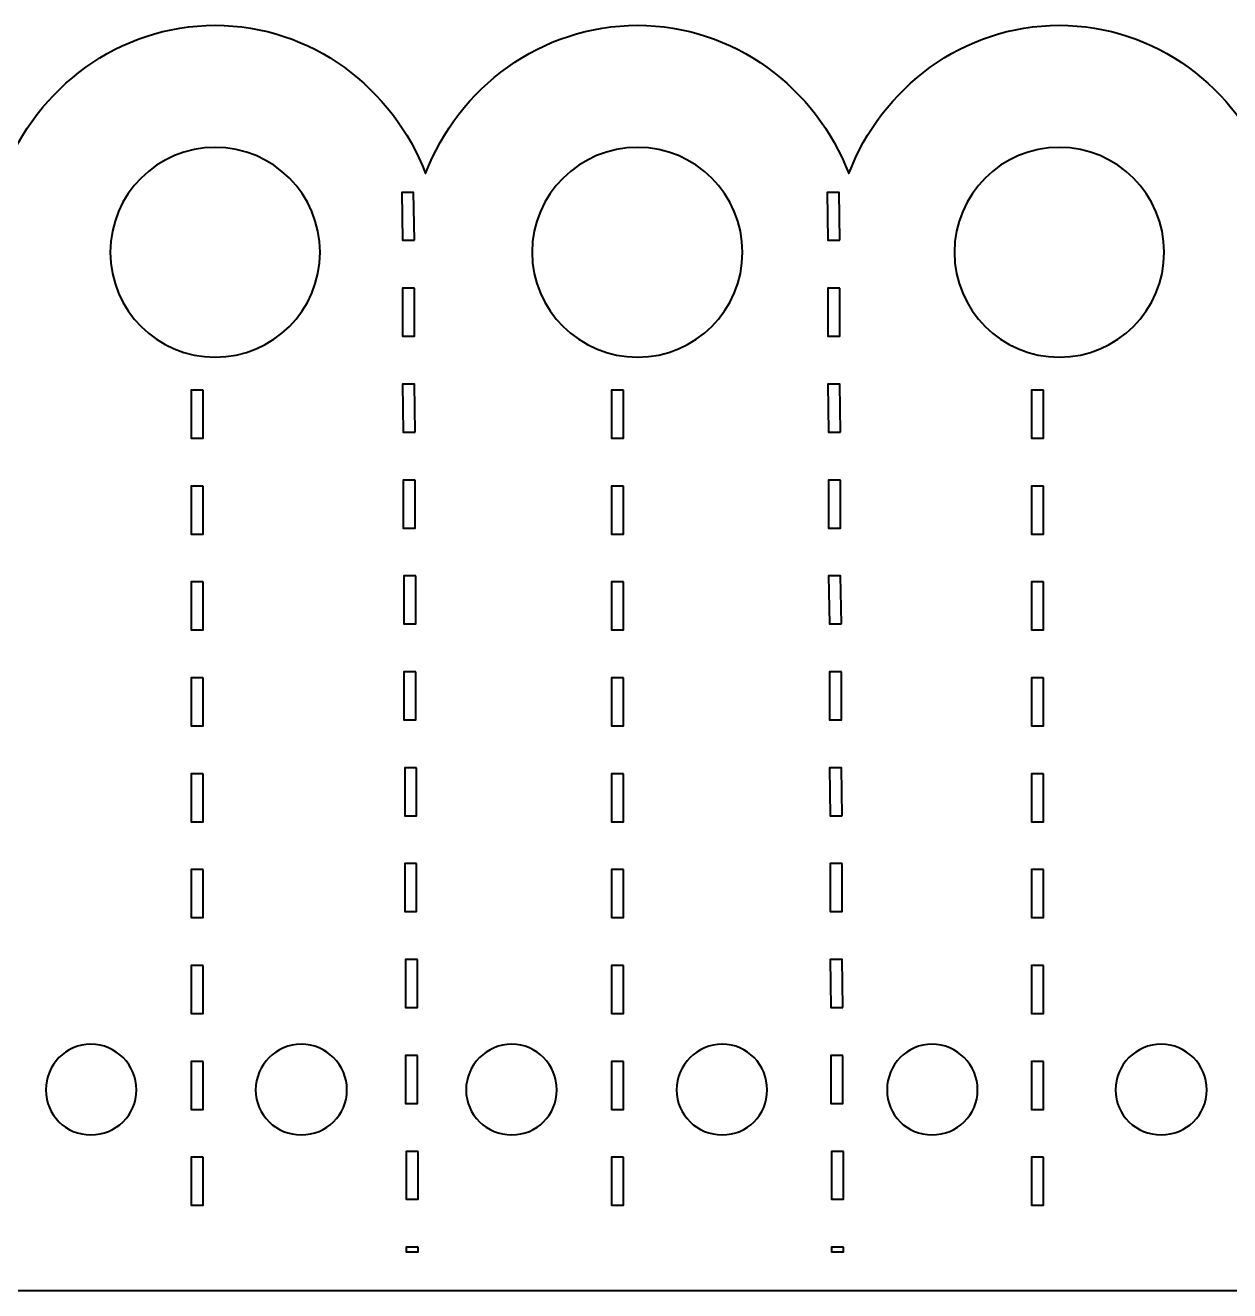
# Model space of a CAD drawing. Header units: centimetres. Extents: x -8.2 to 7.2, y 2.8 to 4.9.
# Drawn here: x 1.658 to 3.655, y 2.801 to 4.899 of the extents above; entities that cross this region are included whole.
import ezdxf

# ---------------------------------------------------------------- set-up
doc = ezdxf.new("R2010")
doc.units = ezdxf.units.CM
doc.header["$MEASUREMENT"] = 0
doc.layers.add('Layer 1', color=7, linetype='Continuous')

msp = doc.modelspace()

# ---------------------------------------------------------------- linework, layer by layer
at = {"layer": 'Layer 1', "color": 17, "lineweight": 40}
for points, knots in [([(7.2486, 4.52232), (7.2486, 4.72963), (7.07659, 4.89865), (6.87103, 4.89865), (6.87103, 4.89865), (6.71154, 4.89865), (6.57502, 4.79496), (6.52078, 4.65273), (6.52078, 4.65273), (6.46648, 4.79484), (6.33118, 4.89865), (6.17177, 4.89865), (6.17177, 4.89865), (6.01237, 4.89865), (5.87706, 4.79484), (5.82276, 4.65273), (5.82276, 4.65273), (5.76846, 4.79583), (5.63113, 4.89865), (5.47127, 4.89865), (5.47127, 4.89865), (5.31187, 4.89865), (5.17656, 4.79484), (5.12226, 4.65273), (5.12226, 4.65273), (5.06803, 4.79496), (4.9315, 4.89865), (4.77201, 4.89865), (4.77201, 4.89865), (4.61261, 4.89865), (4.4773, 4.79484), (4.423, 4.65273), (4.423, 4.65273), (4.3687, 4.79583), (4.23138, 4.89865), (4.07151, 4.89865), (4.07151, 4.89865), (3.91202, 4.89865), (3.7755, 4.79496), (3.72126, 4.65273), (3.72126, 4.65273), (3.66696, 4.79484), (3.53166, 4.89865), (3.37225, 4.89865), (3.37225, 4.89865), (3.21285, 4.89865), (3.07754, 4.79484), (3.02324, 4.65273), (3.02324, 4.65273), (2.96901, 4.79496), (2.83248, 4.89865), (2.67299, 4.89865), (2.67299, 4.89865), (2.51312, 4.89865), (2.3758, 4.79583), (2.3215, 4.65273), (2.3215, 4.65273), (2.2672, 4.79484), (2.1319, 4.89865), (1.97249, 4.89865), (1.97249, 4.89865), (1.813, 4.89865), (1.67647, 4.79496), (1.62224, 4.65273), (1.62224, 4.65273), (1.56794, 4.79484), (1.43264, 4.89865), (1.27323, 4.89865), (1.27323, 4.89865), (1.11336, 4.89865), (0.97604, 4.79583), (0.92174, 4.65273), (0.92174, 4.65273), (0.86744, 4.79484), (0.73214, 4.89865), (0.57273, 4.89865), (0.57273, 4.89865), (0.41333, 4.89865), (0.27802, 4.79484), (0.22372, 4.65273), (0.22372, 4.65273), (0.16949, 4.79496), (0.03296, 4.89865), (-0.12653, 4.89865), (-0.12653, 4.89865), (-0.2864, 4.89865), (-0.42372, 4.79583), (-0.47802, 4.65273), (-0.47802, 4.65273), (-0.53232, 4.79484), (-0.66762, 4.89865), (-0.82703, 4.89865), (-0.82703, 4.89865), (-0.98652, 4.89865), (-1.12305, 4.79496), (-1.17728, 4.65273), (-1.17728, 4.65273), (-1.23158, 4.79484), (-1.36688, 4.89865), (-1.52629, 4.89865), (-1.52629, 4.89865), (-1.68616, 4.89865), (-1.82348, 4.79583), (-1.87778, 4.65273), (-1.87778, 4.65273), (-1.93208, 4.79484), (-2.06738, 4.89865), (-2.22679, 4.89865), (-2.22679, 4.89865), (-2.38619, 4.89865), (-2.5215, 4.79484), (-2.5758, 4.65273), (-2.5758, 4.65273), (-2.63003, 4.79496), (-2.76656, 4.89865), (-2.92605, 4.89865), (-2.92605, 4.89865), (-3.08592, 4.89865), (-3.22324, 4.79583), (-3.27754, 4.65273), (-3.27754, 4.65273), (-3.33184, 4.79484), (-3.46714, 4.89865), (-3.62655, 4.89865), (-3.62655, 4.89865), (-3.78604, 4.89865), (-3.92257, 4.79496), (-3.9768, 4.65273), (-3.9768, 4.65273), (-4.0311, 4.79484), (-4.1664, 4.89865), (-4.32581, 4.89865), (-4.32581, 4.89865), (-4.48568, 4.89865), (-4.623, 4.79583), (-4.6773, 4.65273), (-4.6773, 4.65273), (-4.7316, 4.79484), (-4.8669, 4.89865), (-5.02631, 4.89865), (-5.02631, 4.89865), (-5.18571, 4.89865), (-5.32102, 4.79484), (-5.37532, 4.65273), (-5.37532, 4.65273), (-5.42955, 4.79496), (-5.56608, 4.89865), (-5.72557, 4.89865), (-5.72557, 4.89865), (-5.88544, 4.89865), (-6.02276, 4.79583), (-6.07706, 4.65273), (-6.07706, 4.65273), (-6.13136, 4.79484), (-6.26666, 4.89865), (-6.42607, 4.89865), (-6.42607, 4.89865), (-6.58556, 4.89865), (-6.72209, 4.79496), (-6.77632, 4.65273), (-6.77632, 4.65273), (-6.83062, 4.79484), (-6.96592, 4.89865), (-7.12533, 4.89865), (-7.12533, 4.89865), (-7.2852, 4.89865), (-7.42252, 4.79583), (-7.47682, 4.65273), (-7.47682, 4.65273), (-7.53112, 4.79484), (-7.66642, 4.89865), (-7.82583, 4.89865), (-7.82583, 4.89865), (-8.03139, 4.89865), (-8.20216, 4.72788), (-8.20216, 4.52232), (-8.20216, 4.52232), (-8.20216, 4.49159), (-8.19816, 4.46161), (-8.19098, 4.43289), (-8.19098, 4.43289), (-8.19098, 4.43289), (-8.1885, 2.80088), (-8.1885, 2.80088), (-8.1885, 2.80088), (-8.1885, 2.80088), (7.24105, 2.80088), (7.24105, 2.80088), (7.24105, 2.80088), (7.24105, 2.80088), (7.23857, 4.43786), (7.23857, 4.43786), (7.23857, 4.43786), (7.24494, 4.46505), (7.24851, 4.49327), (7.24851, 4.52232), (7.24851, 4.52232), (7.24851, 4.52232), (7.2486, 4.52232), (7.2486, 4.52232)], [0, 0, 0, 0, 0.0196078, 0.0196078, 0.0196078, 0.0196078, 0.0392157, 0.0392157, 0.0392157, 0.0392157, 0.0588235, 0.0588235, 0.0588235, 0.0588235, 0.0784314, 0.0784314, 0.0784314, 0.0784314, 0.0980392, 0.0980392, 0.0980392, 0.0980392, 0.1176471, 0.1176471, 0.1176471, 0.1176471, 0.1372549, 0.1372549, 0.1372549, 0.1372549, 0.1568627, 0.1568627, 0.1568627, 0.1568627, 0.1764706, 0.1764706, 0.1764706, 0.1764706, 0.1960784, 0.1960784, 0.1960784, 0.1960784, 0.2156863, 0.2156863, 0.2156863, 0.2156863, 0.2352941, 0.2352941, 0.2352941, 0.2352941, 0.254902, 0.254902, 0.254902, 0.254902, 0.2745098, 0.2745098, 0.2745098, 0.2745098, 0.2941176, 0.2941176, 0.2941176, 0.2941176, 0.3137255, 0.3137255, 0.3137255, 0.3137255, 0.3333333, 0.3333333, 0.3333333, 0.3333333, 0.3529412, 0.3529412, 0.3529412, 0.3529412, 0.372549, 0.372549, 0.372549, 0.372549, 0.3921569, 0.3921569, 0.3921569, 0.3921569, 0.4117647, 0.4117647, 0.4117647, 0.4117647, 0.4313725, 0.4313725, 0.4313725, 0.4313725, 0.4509804, 0.4509804, 0.4509804, 0.4509804, 0.4705882, 0.4705882, 0.4705882, 0.4705882, 0.4901961, 0.4901961, 0.4901961, 0.4901961, 0.5098039, 0.5098039, 0.5098039, 0.5098039, 0.5294118, 0.5294118, 0.5294118, 0.5294118, 0.5490196, 0.5490196, 0.5490196, 0.5490196, 0.5686275, 0.5686275, 0.5686275, 0.5686275, 0.5882353, 0.5882353, 0.5882353, 0.5882353, 0.6078431, 0.6078431, 0.6078431, 0.6078431, 0.627451, 0.627451, 0.627451, 0.627451, 0.6470588, 0.6470588, 0.6470588, 0.6470588, 0.6666667, 0.6666667, 0.6666667, 0.6666667, 0.6862745, 0.6862745, 0.6862745, 0.6862745, 0.7058824, 0.7058824, 0.7058824, 0.7058824, 0.7254902, 0.7254902, 0.7254902, 0.7254902, 0.745098, 0.745098, 0.745098, 0.745098, 0.7647059, 0.7647059, 0.7647059, 0.7647059, 0.7843137, 0.7843137, 0.7843137, 0.7843137, 0.8039216, 0.8039216, 0.8039216, 0.8039216, 0.8235294, 0.8235294, 0.8235294, 0.8235294, 0.8431373, 0.8431373, 0.8431373, 0.8431373, 0.8627451, 0.8627451, 0.8627451, 0.8627451, 0.8823529, 0.8823529, 0.8823529, 0.8823529, 0.9019608, 0.9019608, 0.9019608, 0.9019608, 0.9215686, 0.9215686, 0.9215686, 0.9215686, 0.9411765, 0.9411765, 0.9411765, 0.9411765, 0.9607843, 0.9607843, 0.9607843, 0.9607843, 1, 1, 1, 1]), ([(2.14644, 4.52232), (2.14644, 4.42618), (2.06869, 4.34844), (1.97256, 4.34844), (1.97256, 4.34844), (1.87642, 4.34844), (1.79868, 4.42619), (1.79868, 4.52232), (1.79868, 4.52232), (1.79868, 4.61846), (1.87643, 4.6962), (1.97256, 4.6962), (1.97256, 4.6962), (2.0687, 4.6962), (2.14644, 4.61845), (2.14644, 4.52232)], [0, 0, 0, 0, 0.2, 0.2, 0.2, 0.2, 0.4, 0.4, 0.4, 0.4, 0.6, 0.6, 0.6, 0.6, 1, 1, 1, 1]), ([(2.84693, 4.52232), (2.84693, 4.42618), (2.76918, 4.34844), (2.67305, 4.34844), (2.67305, 4.34844), (2.57691, 4.34844), (2.49793, 4.42619), (2.49793, 4.52232), (2.49793, 4.52232), (2.49793, 4.61846), (2.57692, 4.6962), (2.67305, 4.6962), (2.67305, 4.6962), (2.76919, 4.6962), (2.84693, 4.61845), (2.84693, 4.52232)], [0, 0, 0, 0, 0.2, 0.2, 0.2, 0.2, 0.4, 0.4, 0.4, 0.4, 0.6, 0.6, 0.6, 0.6, 1, 1, 1, 1]), ([(3.54618, 4.52232), (3.54618, 4.42618), (3.46843, 4.34844), (3.3723, 4.34844), (3.3723, 4.34844), (3.27616, 4.34844), (3.19842, 4.42619), (3.19842, 4.52232), (3.19842, 4.52232), (3.19842, 4.61846), (3.27617, 4.6962), (3.3723, 4.6962), (3.3723, 4.6962), (3.46844, 4.6962), (3.54618, 4.61845), (3.54618, 4.52232)], [0, 0, 0, 0, 0.2, 0.2, 0.2, 0.2, 0.4, 0.4, 0.4, 0.4, 0.6, 0.6, 0.6, 0.6, 1, 1, 1, 1]), ([(2.30293, 4.54219), (2.30293, 4.54219), (2.28306, 4.54219), (2.28306, 4.54219), (2.28306, 4.54219), (2.28306, 4.54219), (2.28182, 4.62168), (2.28182, 4.62168), (2.28182, 4.62168), (2.28182, 4.62168), (2.30169, 4.62168), (2.30169, 4.62168), (2.30169, 4.62168), (2.30169, 4.62168), (2.30293, 4.54219), (2.30293, 4.54219)], [0, 0, 0, 0, 0.2, 0.2, 0.2, 0.2, 0.4, 0.4, 0.4, 0.4, 0.6, 0.6, 0.6, 0.6, 1, 1, 1, 1]), ([(3.00839, 4.54219), (3.00839, 4.54219), (2.98852, 4.54219), (2.98852, 4.54219), (2.98852, 4.54219), (2.98852, 4.54219), (2.98728, 4.62168), (2.98728, 4.62168), (2.98728, 4.62168), (2.98728, 4.62168), (3.00715, 4.62168), (3.00715, 4.62168), (3.00715, 4.62168), (3.00715, 4.62168), (3.00839, 4.54219), (3.00839, 4.54219)], [0, 0, 0, 0, 0.2, 0.2, 0.2, 0.2, 0.4, 0.4, 0.4, 0.4, 0.6, 0.6, 0.6, 0.6, 1, 1, 1, 1]), ([(2.30293, 4.4627), (2.30293, 4.4627), (2.30293, 4.38321), (2.30293, 4.38321), (2.30293, 4.38321), (2.30293, 4.38321), (2.28306, 4.38321), (2.28306, 4.38321), (2.28306, 4.38321), (2.28306, 4.38321), (2.28306, 4.4627), (2.28306, 4.4627), (2.28306, 4.4627), (2.28306, 4.4627), (2.30293, 4.4627), (2.30293, 4.4627)], [0, 0, 0, 0, 0.2, 0.2, 0.2, 0.2, 0.4, 0.4, 0.4, 0.4, 0.6, 0.6, 0.6, 0.6, 1, 1, 1, 1]), ([(3.00839, 4.4627), (3.00839, 4.4627), (3.00839, 4.38321), (3.00839, 4.38321), (3.00839, 4.38321), (3.00839, 4.38321), (2.98852, 4.38321), (2.98852, 4.38321), (2.98852, 4.38321), (2.98852, 4.38321), (2.98852, 4.4627), (2.98852, 4.4627), (2.98852, 4.4627), (2.98852, 4.4627), (3.00839, 4.4627), (3.00839, 4.4627)], [0, 0, 0, 0, 0.2, 0.2, 0.2, 0.2, 0.4, 0.4, 0.4, 0.4, 0.6, 0.6, 0.6, 0.6, 1, 1, 1, 1]), ([(2.30417, 4.22424), (2.30417, 4.22424), (2.2843, 4.22424), (2.2843, 4.22424), (2.2843, 4.22424), (2.2843, 4.22424), (2.28306, 4.30373), (2.28306, 4.30373), (2.28306, 4.30373), (2.28306, 4.30373), (2.30293, 4.30373), (2.30293, 4.30373), (2.30293, 4.30373), (2.30293, 4.30373), (2.30417, 4.22424), (2.30417, 4.22424)], [0, 0, 0, 0, 0.2, 0.2, 0.2, 0.2, 0.4, 0.4, 0.4, 0.4, 0.6, 0.6, 0.6, 0.6, 1, 1, 1, 1]), ([(3.00963, 4.22424), (3.00963, 4.22424), (2.98976, 4.22424), (2.98976, 4.22424), (2.98976, 4.22424), (2.98976, 4.22424), (2.98852, 4.30373), (2.98852, 4.30373), (2.98852, 4.30373), (2.98852, 4.30373), (3.00839, 4.30373), (3.00839, 4.30373), (3.00839, 4.30373), (3.00839, 4.30373), (3.00963, 4.22424), (3.00963, 4.22424)], [0, 0, 0, 0, 0.2, 0.2, 0.2, 0.2, 0.4, 0.4, 0.4, 0.4, 0.6, 0.6, 0.6, 0.6, 1, 1, 1, 1]), ([(1.95268, 4.29379), (1.95268, 4.29379), (1.95268, 4.2143), (1.95268, 4.2143), (1.95268, 4.2143), (1.95268, 4.2143), (1.93281, 4.2143), (1.93281, 4.2143), (1.93281, 4.2143), (1.93281, 4.2143), (1.93281, 4.29379), (1.93281, 4.29379), (1.93281, 4.29379), (1.93281, 4.29379), (1.95268, 4.29379), (1.95268, 4.29379)], [0, 0, 0, 0, 0.2, 0.2, 0.2, 0.2, 0.4, 0.4, 0.4, 0.4, 0.6, 0.6, 0.6, 0.6, 1, 1, 1, 1]), ([(2.64945, 4.29379), (2.64945, 4.29379), (2.64945, 4.2143), (2.64945, 4.2143), (2.64945, 4.2143), (2.64945, 4.2143), (2.62958, 4.2143), (2.62958, 4.2143), (2.62958, 4.2143), (2.62958, 4.2143), (2.62958, 4.29379), (2.62958, 4.29379), (2.62958, 4.29379), (2.62958, 4.29379), (2.64945, 4.29379), (2.64945, 4.29379)], [0, 0, 0, 0, 0.2, 0.2, 0.2, 0.2, 0.4, 0.4, 0.4, 0.4, 0.6, 0.6, 0.6, 0.6, 1, 1, 1, 1]), ([(3.34621, 4.29379), (3.34621, 4.29379), (3.34621, 4.2143), (3.34621, 4.2143), (3.34621, 4.2143), (3.34621, 4.2143), (3.32634, 4.2143), (3.32634, 4.2143), (3.32634, 4.2143), (3.32634, 4.2143), (3.32634, 4.29379), (3.32634, 4.29379), (3.32634, 4.29379), (3.32634, 4.29379), (3.34621, 4.29379), (3.34621, 4.29379)], [0, 0, 0, 0, 0.2, 0.2, 0.2, 0.2, 0.4, 0.4, 0.4, 0.4, 0.6, 0.6, 0.6, 0.6, 1, 1, 1, 1]), ([(1.95268, 4.13481), (1.95268, 4.13481), (1.95268, 4.05532), (1.95268, 4.05532), (1.95268, 4.05532), (1.95268, 4.05532), (1.93281, 4.05532), (1.93281, 4.05532), (1.93281, 4.05532), (1.93281, 4.05532), (1.93281, 4.13481), (1.93281, 4.13481), (1.93281, 4.13481), (1.93281, 4.13481), (1.95268, 4.13481), (1.95268, 4.13481)], [0, 0, 0, 0, 0.2, 0.2, 0.2, 0.2, 0.4, 0.4, 0.4, 0.4, 0.6, 0.6, 0.6, 0.6, 1, 1, 1, 1]), ([(2.30417, 4.14475), (2.30417, 4.14475), (2.30417, 4.06526), (2.30417, 4.06526), (2.30417, 4.06526), (2.30417, 4.06526), (2.2843, 4.06526), (2.2843, 4.06526), (2.2843, 4.06526), (2.2843, 4.06526), (2.2843, 4.14475), (2.2843, 4.14475), (2.2843, 4.14475), (2.2843, 4.14475), (2.30417, 4.14475), (2.30417, 4.14475)], [0, 0, 0, 0, 0.2, 0.2, 0.2, 0.2, 0.4, 0.4, 0.4, 0.4, 0.6, 0.6, 0.6, 0.6, 1, 1, 1, 1]), ([(2.64945, 4.13481), (2.64945, 4.13481), (2.64945, 4.05532), (2.64945, 4.05532), (2.64945, 4.05532), (2.64945, 4.05532), (2.62958, 4.05532), (2.62958, 4.05532), (2.62958, 4.05532), (2.62958, 4.05532), (2.62958, 4.13481), (2.62958, 4.13481), (2.62958, 4.13481), (2.62958, 4.13481), (2.64945, 4.13481), (2.64945, 4.13481)], [0, 0, 0, 0, 0.2, 0.2, 0.2, 0.2, 0.4, 0.4, 0.4, 0.4, 0.6, 0.6, 0.6, 0.6, 1, 1, 1, 1]), ([(3.00963, 4.14475), (3.00963, 4.14475), (3.00963, 4.06526), (3.00963, 4.06526), (3.00963, 4.06526), (3.00963, 4.06526), (2.98976, 4.06526), (2.98976, 4.06526), (2.98976, 4.06526), (2.98976, 4.06526), (2.98976, 4.14475), (2.98976, 4.14475), (2.98976, 4.14475), (2.98976, 4.14475), (3.00963, 4.14475), (3.00963, 4.14475)], [0, 0, 0, 0, 0.2, 0.2, 0.2, 0.2, 0.4, 0.4, 0.4, 0.4, 0.6, 0.6, 0.6, 0.6, 1, 1, 1, 1]), ([(3.34621, 4.13481), (3.34621, 4.13481), (3.34621, 4.05532), (3.34621, 4.05532), (3.34621, 4.05532), (3.34621, 4.05532), (3.32634, 4.05532), (3.32634, 4.05532), (3.32634, 4.05532), (3.32634, 4.05532), (3.32634, 4.13481), (3.32634, 4.13481), (3.32634, 4.13481), (3.32634, 4.13481), (3.34621, 4.13481), (3.34621, 4.13481)], [0, 0, 0, 0, 0.2, 0.2, 0.2, 0.2, 0.4, 0.4, 0.4, 0.4, 0.6, 0.6, 0.6, 0.6, 1, 1, 1, 1]), ([(2.30541, 3.98577), (2.30541, 3.98577), (2.30541, 3.90628), (2.30541, 3.90628), (2.30541, 3.90628), (2.30541, 3.90628), (2.28554, 3.90628), (2.28554, 3.90628), (2.28554, 3.90628), (2.28554, 3.90628), (2.28554, 3.98577), (2.28554, 3.98577), (2.28554, 3.98577), (2.28554, 3.98577), (2.30541, 3.98577), (2.30541, 3.98577)], [0, 0, 0, 0, 0.2, 0.2, 0.2, 0.2, 0.4, 0.4, 0.4, 0.4, 0.6, 0.6, 0.6, 0.6, 1, 1, 1, 1]), ([(3.01087, 3.90628), (3.01087, 3.90628), (2.991, 3.90628), (2.991, 3.90628), (2.991, 3.90628), (2.991, 3.90628), (2.98976, 3.98577), (2.98976, 3.98577), (2.98976, 3.98577), (2.98976, 3.98577), (3.00963, 3.98577), (3.00963, 3.98577), (3.00963, 3.98577), (3.00963, 3.98577), (3.01087, 3.90628), (3.01087, 3.90628)], [0, 0, 0, 0, 0.2, 0.2, 0.2, 0.2, 0.4, 0.4, 0.4, 0.4, 0.6, 0.6, 0.6, 0.6, 1, 1, 1, 1]), ([(1.95268, 3.97583), (1.95268, 3.97583), (1.95268, 3.89634), (1.95268, 3.89634), (1.95268, 3.89634), (1.95268, 3.89634), (1.93281, 3.89634), (1.93281, 3.89634), (1.93281, 3.89634), (1.93281, 3.89634), (1.93281, 3.97583), (1.93281, 3.97583), (1.93281, 3.97583), (1.93281, 3.97583), (1.95268, 3.97583), (1.95268, 3.97583)], [0, 0, 0, 0, 0.2, 0.2, 0.2, 0.2, 0.4, 0.4, 0.4, 0.4, 0.6, 0.6, 0.6, 0.6, 1, 1, 1, 1]), ([(2.64945, 3.97583), (2.64945, 3.97583), (2.64945, 3.89634), (2.64945, 3.89634), (2.64945, 3.89634), (2.64945, 3.89634), (2.62958, 3.89634), (2.62958, 3.89634), (2.62958, 3.89634), (2.62958, 3.89634), (2.62958, 3.97583), (2.62958, 3.97583), (2.62958, 3.97583), (2.62958, 3.97583), (2.64945, 3.97583), (2.64945, 3.97583)], [0, 0, 0, 0, 0.2, 0.2, 0.2, 0.2, 0.4, 0.4, 0.4, 0.4, 0.6, 0.6, 0.6, 0.6, 1, 1, 1, 1]), ([(3.34621, 3.97583), (3.34621, 3.97583), (3.34621, 3.89634), (3.34621, 3.89634), (3.34621, 3.89634), (3.34621, 3.89634), (3.32634, 3.89634), (3.32634, 3.89634), (3.32634, 3.89634), (3.32634, 3.89634), (3.32634, 3.97583), (3.32634, 3.97583), (3.32634, 3.97583), (3.32634, 3.97583), (3.34621, 3.97583), (3.34621, 3.97583)], [0, 0, 0, 0, 0.2, 0.2, 0.2, 0.2, 0.4, 0.4, 0.4, 0.4, 0.6, 0.6, 0.6, 0.6, 1, 1, 1, 1]), ([(2.30541, 3.82679), (2.30541, 3.82679), (2.30541, 3.7473), (2.30541, 3.7473), (2.30541, 3.7473), (2.30541, 3.7473), (2.28554, 3.7473), (2.28554, 3.7473), (2.28554, 3.7473), (2.28554, 3.7473), (2.28554, 3.82679), (2.28554, 3.82679), (2.28554, 3.82679), (2.28554, 3.82679), (2.30541, 3.82679), (2.30541, 3.82679)], [0, 0, 0, 0, 0.2, 0.2, 0.2, 0.2, 0.4, 0.4, 0.4, 0.4, 0.6, 0.6, 0.6, 0.6, 1, 1, 1, 1]), ([(3.01087, 3.82679), (3.01087, 3.82679), (3.01087, 3.7473), (3.01087, 3.7473), (3.01087, 3.7473), (3.01087, 3.7473), (2.991, 3.7473), (2.991, 3.7473), (2.991, 3.7473), (2.991, 3.7473), (2.991, 3.82679), (2.991, 3.82679), (2.991, 3.82679), (2.991, 3.82679), (3.01087, 3.82679), (3.01087, 3.82679)], [0, 0, 0, 0, 0.2, 0.2, 0.2, 0.2, 0.4, 0.4, 0.4, 0.4, 0.6, 0.6, 0.6, 0.6, 1, 1, 1, 1]), ([(1.95268, 3.81686), (1.95268, 3.81686), (1.95268, 3.73737), (1.95268, 3.73737), (1.95268, 3.73737), (1.95268, 3.73737), (1.93281, 3.73737), (1.93281, 3.73737), (1.93281, 3.73737), (1.93281, 3.73737), (1.93281, 3.81686), (1.93281, 3.81686), (1.93281, 3.81686), (1.93281, 3.81686), (1.95268, 3.81686), (1.95268, 3.81686)], [0, 0, 0, 0, 0.2, 0.2, 0.2, 0.2, 0.4, 0.4, 0.4, 0.4, 0.6, 0.6, 0.6, 0.6, 1, 1, 1, 1]), ([(2.64945, 3.81686), (2.64945, 3.81686), (2.64945, 3.73737), (2.64945, 3.73737), (2.64945, 3.73737), (2.64945, 3.73737), (2.62958, 3.73737), (2.62958, 3.73737), (2.62958, 3.73737), (2.62958, 3.73737), (2.62958, 3.81686), (2.62958, 3.81686), (2.62958, 3.81686), (2.62958, 3.81686), (2.64945, 3.81686), (2.64945, 3.81686)], [0, 0, 0, 0, 0.2, 0.2, 0.2, 0.2, 0.4, 0.4, 0.4, 0.4, 0.6, 0.6, 0.6, 0.6, 1, 1, 1, 1]), ([(3.34621, 3.81686), (3.34621, 3.81686), (3.34621, 3.73737), (3.34621, 3.73737), (3.34621, 3.73737), (3.34621, 3.73737), (3.32634, 3.73737), (3.32634, 3.73737), (3.32634, 3.73737), (3.32634, 3.73737), (3.32634, 3.81686), (3.32634, 3.81686), (3.32634, 3.81686), (3.32634, 3.81686), (3.34621, 3.81686), (3.34621, 3.81686)], [0, 0, 0, 0, 0.2, 0.2, 0.2, 0.2, 0.4, 0.4, 0.4, 0.4, 0.6, 0.6, 0.6, 0.6, 1, 1, 1, 1]), ([(1.95268, 3.65788), (1.95268, 3.65788), (1.95268, 3.57839), (1.95268, 3.57839), (1.95268, 3.57839), (1.95268, 3.57839), (1.93281, 3.57839), (1.93281, 3.57839), (1.93281, 3.57839), (1.93281, 3.57839), (1.93281, 3.65788), (1.93281, 3.65788), (1.93281, 3.65788), (1.93281, 3.65788), (1.95268, 3.65788), (1.95268, 3.65788)], [0, 0, 0, 0, 0.2, 0.2, 0.2, 0.2, 0.4, 0.4, 0.4, 0.4, 0.6, 0.6, 0.6, 0.6, 1, 1, 1, 1]), ([(2.30666, 3.66781), (2.30666, 3.66781), (2.30666, 3.58832), (2.30666, 3.58832), (2.30666, 3.58832), (2.30666, 3.58832), (2.28679, 3.58832), (2.28679, 3.58832), (2.28679, 3.58832), (2.28679, 3.58832), (2.28679, 3.66781), (2.28679, 3.66781), (2.28679, 3.66781), (2.28679, 3.66781), (2.30666, 3.66781), (2.30666, 3.66781)], [0, 0, 0, 0, 0.2, 0.2, 0.2, 0.2, 0.4, 0.4, 0.4, 0.4, 0.6, 0.6, 0.6, 0.6, 1, 1, 1, 1]), ([(2.64945, 3.65788), (2.64945, 3.65788), (2.64945, 3.57839), (2.64945, 3.57839), (2.64945, 3.57839), (2.64945, 3.57839), (2.62958, 3.57839), (2.62958, 3.57839), (2.62958, 3.57839), (2.62958, 3.57839), (2.62958, 3.65788), (2.62958, 3.65788), (2.62958, 3.65788), (2.62958, 3.65788), (2.64945, 3.65788), (2.64945, 3.65788)], [0, 0, 0, 0, 0.2, 0.2, 0.2, 0.2, 0.4, 0.4, 0.4, 0.4, 0.6, 0.6, 0.6, 0.6, 1, 1, 1, 1]), ([(3.01211, 3.58832), (3.01211, 3.58832), (2.99224, 3.58832), (2.99224, 3.58832), (2.99224, 3.58832), (2.99224, 3.58832), (2.991, 3.66781), (2.991, 3.66781), (2.991, 3.66781), (2.991, 3.66781), (3.01087, 3.66781), (3.01087, 3.66781), (3.01087, 3.66781), (3.01087, 3.66781), (3.01211, 3.58832), (3.01211, 3.58832)], [0, 0, 0, 0, 0.2, 0.2, 0.2, 0.2, 0.4, 0.4, 0.4, 0.4, 0.6, 0.6, 0.6, 0.6, 1, 1, 1, 1]), ([(3.34621, 3.65788), (3.34621, 3.65788), (3.34621, 3.57839), (3.34621, 3.57839), (3.34621, 3.57839), (3.34621, 3.57839), (3.32634, 3.57839), (3.32634, 3.57839), (3.32634, 3.57839), (3.32634, 3.57839), (3.32634, 3.65788), (3.32634, 3.65788), (3.32634, 3.65788), (3.32634, 3.65788), (3.34621, 3.65788), (3.34621, 3.65788)], [0, 0, 0, 0, 0.2, 0.2, 0.2, 0.2, 0.4, 0.4, 0.4, 0.4, 0.6, 0.6, 0.6, 0.6, 1, 1, 1, 1]), ([(2.30666, 3.50884), (2.30666, 3.50884), (2.30666, 3.42935), (2.30666, 3.42935), (2.30666, 3.42935), (2.30666, 3.42935), (2.28679, 3.42935), (2.28679, 3.42935), (2.28679, 3.42935), (2.28679, 3.42935), (2.28679, 3.50884), (2.28679, 3.50884), (2.28679, 3.50884), (2.28679, 3.50884), (2.30666, 3.50884), (2.30666, 3.50884)], [0, 0, 0, 0, 0.2, 0.2, 0.2, 0.2, 0.4, 0.4, 0.4, 0.4, 0.6, 0.6, 0.6, 0.6, 1, 1, 1, 1]), ([(3.01211, 3.50884), (3.01211, 3.50884), (3.01211, 3.42935), (3.01211, 3.42935), (3.01211, 3.42935), (3.01211, 3.42935), (2.99224, 3.42935), (2.99224, 3.42935), (2.99224, 3.42935), (2.99224, 3.42935), (2.99224, 3.50884), (2.99224, 3.50884), (2.99224, 3.50884), (2.99224, 3.50884), (3.01211, 3.50884), (3.01211, 3.50884)], [0, 0, 0, 0, 0.2, 0.2, 0.2, 0.2, 0.4, 0.4, 0.4, 0.4, 0.6, 0.6, 0.6, 0.6, 1, 1, 1, 1]), ([(1.95268, 3.4989), (1.95268, 3.4989), (1.95268, 3.41941), (1.95268, 3.41941), (1.95268, 3.41941), (1.95268, 3.41941), (1.93281, 3.41941), (1.93281, 3.41941), (1.93281, 3.41941), (1.93281, 3.41941), (1.93281, 3.4989), (1.93281, 3.4989), (1.93281, 3.4989), (1.93281, 3.4989), (1.95268, 3.4989), (1.95268, 3.4989)], [0, 0, 0, 0, 0.2, 0.2, 0.2, 0.2, 0.4, 0.4, 0.4, 0.4, 0.6, 0.6, 0.6, 0.6, 1, 1, 1, 1]), ([(2.64945, 3.4989), (2.64945, 3.4989), (2.64945, 3.41941), (2.64945, 3.41941), (2.64945, 3.41941), (2.64945, 3.41941), (2.62958, 3.41941), (2.62958, 3.41941), (2.62958, 3.41941), (2.62958, 3.41941), (2.62958, 3.4989), (2.62958, 3.4989), (2.62958, 3.4989), (2.62958, 3.4989), (2.64945, 3.4989), (2.64945, 3.4989)], [0, 0, 0, 0, 0.2, 0.2, 0.2, 0.2, 0.4, 0.4, 0.4, 0.4, 0.6, 0.6, 0.6, 0.6, 1, 1, 1, 1]), ([(3.34621, 3.4989), (3.34621, 3.4989), (3.34621, 3.41941), (3.34621, 3.41941), (3.34621, 3.41941), (3.34621, 3.41941), (3.32634, 3.41941), (3.32634, 3.41941), (3.32634, 3.41941), (3.32634, 3.41941), (3.32634, 3.4989), (3.32634, 3.4989), (3.32634, 3.4989), (3.32634, 3.4989), (3.34621, 3.4989), (3.34621, 3.4989)], [0, 0, 0, 0, 0.2, 0.2, 0.2, 0.2, 0.4, 0.4, 0.4, 0.4, 0.6, 0.6, 0.6, 0.6, 1, 1, 1, 1]), ([(1.95268, 3.33992), (1.95268, 3.33992), (1.95268, 3.26043), (1.95268, 3.26043), (1.95268, 3.26043), (1.95268, 3.26043), (1.93281, 3.26043), (1.93281, 3.26043), (1.93281, 3.26043), (1.93281, 3.26043), (1.93281, 3.33992), (1.93281, 3.33992), (1.93281, 3.33992), (1.93281, 3.33992), (1.95268, 3.33992), (1.95268, 3.33992)], [0, 0, 0, 0, 0.2, 0.2, 0.2, 0.2, 0.4, 0.4, 0.4, 0.4, 0.6, 0.6, 0.6, 0.6, 1, 1, 1, 1]), ([(2.3079, 3.34986), (2.3079, 3.34986), (2.3079, 3.27037), (2.3079, 3.27037), (2.3079, 3.27037), (2.3079, 3.27037), (2.28803, 3.27037), (2.28803, 3.27037), (2.28803, 3.27037), (2.28803, 3.27037), (2.28803, 3.34986), (2.28803, 3.34986), (2.28803, 3.34986), (2.28803, 3.34986), (2.3079, 3.34986), (2.3079, 3.34986)], [0, 0, 0, 0, 0.2, 0.2, 0.2, 0.2, 0.4, 0.4, 0.4, 0.4, 0.6, 0.6, 0.6, 0.6, 1, 1, 1, 1]), ([(2.64945, 3.33992), (2.64945, 3.33992), (2.64945, 3.26043), (2.64945, 3.26043), (2.64945, 3.26043), (2.64945, 3.26043), (2.62958, 3.26043), (2.62958, 3.26043), (2.62958, 3.26043), (2.62958, 3.26043), (2.62958, 3.33992), (2.62958, 3.33992), (2.62958, 3.33992), (2.62958, 3.33992), (2.64945, 3.33992), (2.64945, 3.33992)], [0, 0, 0, 0, 0.2, 0.2, 0.2, 0.2, 0.4, 0.4, 0.4, 0.4, 0.6, 0.6, 0.6, 0.6, 1, 1, 1, 1]), ([(3.01336, 3.27037), (3.01336, 3.27037), (2.99349, 3.27037), (2.99349, 3.27037), (2.99349, 3.27037), (2.99349, 3.27037), (2.99225, 3.34986), (2.99225, 3.34986), (2.99225, 3.34986), (2.99225, 3.34986), (3.01212, 3.34986), (3.01212, 3.34986), (3.01212, 3.34986), (3.01212, 3.34986), (3.01336, 3.27037), (3.01336, 3.27037)], [0, 0, 0, 0, 0.2, 0.2, 0.2, 0.2, 0.4, 0.4, 0.4, 0.4, 0.6, 0.6, 0.6, 0.6, 1, 1, 1, 1]), ([(3.34621, 3.33992), (3.34621, 3.33992), (3.34621, 3.26043), (3.34621, 3.26043), (3.34621, 3.26043), (3.34621, 3.26043), (3.32634, 3.26043), (3.32634, 3.26043), (3.32634, 3.26043), (3.32634, 3.26043), (3.32634, 3.33992), (3.32634, 3.33992), (3.32634, 3.33992), (3.32634, 3.33992), (3.34621, 3.33992), (3.34621, 3.33992)], [0, 0, 0, 0, 0.2, 0.2, 0.2, 0.2, 0.4, 0.4, 0.4, 0.4, 0.6, 0.6, 0.6, 0.6, 1, 1, 1, 1]), ([(1.84215, 3.13375), (1.84215, 3.09218), (1.80796, 3.05923), (1.76639, 3.05923), (1.76639, 3.05923), (1.72482, 3.05923), (1.69187, 3.09218), (1.69187, 3.13375), (1.69187, 3.13375), (1.69187, 3.17532), (1.72482, 3.20951), (1.76639, 3.20951), (1.76639, 3.20951), (1.80796, 3.20951), (1.84215, 3.17532), (1.84215, 3.13375)], [0, 0, 0, 0, 0.2, 0.2, 0.2, 0.2, 0.4, 0.4, 0.4, 0.4, 0.6, 0.6, 0.6, 0.6, 1, 1, 1, 1]), ([(2.19115, 3.13375), (2.19115, 3.09218), (2.15696, 3.05923), (2.11539, 3.05923), (2.11539, 3.05923), (2.07382, 3.05923), (2.03963, 3.09218), (2.03963, 3.13375), (2.03963, 3.13375), (2.03963, 3.17532), (2.07382, 3.20951), (2.11539, 3.20951), (2.11539, 3.20951), (2.15696, 3.20951), (2.19115, 3.17532), (2.19115, 3.13375)], [0, 0, 0, 0, 0.2, 0.2, 0.2, 0.2, 0.4, 0.4, 0.4, 0.4, 0.6, 0.6, 0.6, 0.6, 1, 1, 1, 1]), ([(2.3079, 3.19088), (2.3079, 3.19088), (2.3079, 3.11139), (2.3079, 3.11139), (2.3079, 3.11139), (2.3079, 3.11139), (2.28803, 3.11139), (2.28803, 3.11139), (2.28803, 3.11139), (2.28803, 3.11139), (2.28803, 3.19088), (2.28803, 3.19088), (2.28803, 3.19088), (2.28803, 3.19088), (2.3079, 3.19088), (2.3079, 3.19088)], [0, 0, 0, 0, 0.2, 0.2, 0.2, 0.2, 0.4, 0.4, 0.4, 0.4, 0.6, 0.6, 0.6, 0.6, 1, 1, 1, 1]), ([(2.53891, 3.13375), (2.53891, 3.09218), (2.50596, 3.05923), (2.46439, 3.05923), (2.46439, 3.05923), (2.42282, 3.05923), (2.38863, 3.09218), (2.38863, 3.13375), (2.38863, 3.13375), (2.38863, 3.17532), (2.42282, 3.20951), (2.46439, 3.20951), (2.46439, 3.20951), (2.50596, 3.20951), (2.53891, 3.17532), (2.53891, 3.13375)], [0, 0, 0, 0, 0.2, 0.2, 0.2, 0.2, 0.4, 0.4, 0.4, 0.4, 0.6, 0.6, 0.6, 0.6, 1, 1, 1, 1]), ([(2.88792, 3.13375), (2.88792, 3.09218), (2.85497, 3.05923), (2.8134, 3.05923), (2.8134, 3.05923), (2.77183, 3.05923), (2.73764, 3.09218), (2.73764, 3.13375), (2.73764, 3.13375), (2.73764, 3.17532), (2.77183, 3.20951), (2.8134, 3.20951), (2.8134, 3.20951), (2.85497, 3.20951), (2.88792, 3.17532), (2.88792, 3.13375)], [0, 0, 0, 0, 0.2, 0.2, 0.2, 0.2, 0.4, 0.4, 0.4, 0.4, 0.6, 0.6, 0.6, 0.6, 1, 1, 1, 1]), ([(3.01336, 3.19088), (3.01336, 3.19088), (3.01336, 3.11139), (3.01336, 3.11139), (3.01336, 3.11139), (3.01336, 3.11139), (2.99349, 3.11139), (2.99349, 3.11139), (2.99349, 3.11139), (2.99349, 3.11139), (2.99349, 3.19088), (2.99349, 3.19088), (2.99349, 3.19088), (2.99349, 3.19088), (3.01336, 3.19088), (3.01336, 3.19088)], [0, 0, 0, 0, 0.2, 0.2, 0.2, 0.2, 0.4, 0.4, 0.4, 0.4, 0.6, 0.6, 0.6, 0.6, 1, 1, 1, 1]), ([(3.23692, 3.13375), (3.23692, 3.09218), (3.20273, 3.05923), (3.16116, 3.05923), (3.16116, 3.05923), (3.11959, 3.05923), (3.08664, 3.09218), (3.08664, 3.13375), (3.08664, 3.13375), (3.08664, 3.17532), (3.11959, 3.20951), (3.16116, 3.20951), (3.16116, 3.20951), (3.20273, 3.20951), (3.23692, 3.17532), (3.23692, 3.13375)], [0, 0, 0, 0, 0.2, 0.2, 0.2, 0.2, 0.4, 0.4, 0.4, 0.4, 0.6, 0.6, 0.6, 0.6, 1, 1, 1, 1]), ([(3.61697, 3.13375), (3.61697, 3.09218), (3.58278, 3.05923), (3.54121, 3.05923), (3.54121, 3.05923), (3.49964, 3.05923), (3.46545, 3.09218), (3.46545, 3.13375), (3.46545, 3.13375), (3.46545, 3.17532), (3.49964, 3.20951), (3.54121, 3.20951), (3.54121, 3.20951), (3.58278, 3.20951), (3.61697, 3.17532), (3.61697, 3.13375)], [0, 0, 0, 0, 0.2, 0.2, 0.2, 0.2, 0.4, 0.4, 0.4, 0.4, 0.6, 0.6, 0.6, 0.6, 1, 1, 1, 1]), ([(1.95268, 3.18094), (1.95268, 3.18094), (1.95268, 3.10145), (1.95268, 3.10145), (1.95268, 3.10145), (1.95268, 3.10145), (1.93281, 3.10145), (1.93281, 3.10145), (1.93281, 3.10145), (1.93281, 3.10145), (1.93281, 3.18094), (1.93281, 3.18094), (1.93281, 3.18094), (1.93281, 3.18094), (1.95268, 3.18094), (1.95268, 3.18094)], [0, 0, 0, 0, 0.2, 0.2, 0.2, 0.2, 0.4, 0.4, 0.4, 0.4, 0.6, 0.6, 0.6, 0.6, 1, 1, 1, 1]), ([(2.64945, 3.18094), (2.64945, 3.18094), (2.64945, 3.10145), (2.64945, 3.10145), (2.64945, 3.10145), (2.64945, 3.10145), (2.62958, 3.10145), (2.62958, 3.10145), (2.62958, 3.10145), (2.62958, 3.10145), (2.62958, 3.18094), (2.62958, 3.18094), (2.62958, 3.18094), (2.62958, 3.18094), (2.64945, 3.18094), (2.64945, 3.18094)], [0, 0, 0, 0, 0.2, 0.2, 0.2, 0.2, 0.4, 0.4, 0.4, 0.4, 0.6, 0.6, 0.6, 0.6, 1, 1, 1, 1]), ([(3.34621, 3.18094), (3.34621, 3.18094), (3.34621, 3.10145), (3.34621, 3.10145), (3.34621, 3.10145), (3.34621, 3.10145), (3.32634, 3.10145), (3.32634, 3.10145), (3.32634, 3.10145), (3.32634, 3.10145), (3.32634, 3.18094), (3.32634, 3.18094), (3.32634, 3.18094), (3.32634, 3.18094), (3.34621, 3.18094), (3.34621, 3.18094)], [0, 0, 0, 0, 0.2, 0.2, 0.2, 0.2, 0.4, 0.4, 0.4, 0.4, 0.6, 0.6, 0.6, 0.6, 1, 1, 1, 1]), ([(1.95268, 3.02197), (1.95268, 3.02197), (1.95268, 2.94248), (1.95268, 2.94248), (1.95268, 2.94248), (1.95268, 2.94248), (1.93281, 2.94248), (1.93281, 2.94248), (1.93281, 2.94248), (1.93281, 2.94248), (1.93281, 3.02197), (1.93281, 3.02197), (1.93281, 3.02197), (1.93281, 3.02197), (1.95268, 3.02197), (1.95268, 3.02197)], [0, 0, 0, 0, 0.2, 0.2, 0.2, 0.2, 0.4, 0.4, 0.4, 0.4, 0.6, 0.6, 0.6, 0.6, 1, 1, 1, 1]), ([(2.30914, 3.0319), (2.30914, 3.0319), (2.30914, 2.95241), (2.30914, 2.95241), (2.30914, 2.95241), (2.30914, 2.95241), (2.28927, 2.95241), (2.28927, 2.95241), (2.28927, 2.95241), (2.28927, 2.95241), (2.28927, 3.0319), (2.28927, 3.0319), (2.28927, 3.0319), (2.28927, 3.0319), (2.30914, 3.0319), (2.30914, 3.0319)], [0, 0, 0, 0, 0.2, 0.2, 0.2, 0.2, 0.4, 0.4, 0.4, 0.4, 0.6, 0.6, 0.6, 0.6, 1, 1, 1, 1]), ([(2.64945, 3.02197), (2.64945, 3.02197), (2.64945, 2.94248), (2.64945, 2.94248), (2.64945, 2.94248), (2.64945, 2.94248), (2.62958, 2.94248), (2.62958, 2.94248), (2.62958, 2.94248), (2.62958, 2.94248), (2.62958, 3.02197), (2.62958, 3.02197), (2.62958, 3.02197), (2.62958, 3.02197), (2.64945, 3.02197), (2.64945, 3.02197)], [0, 0, 0, 0, 0.2, 0.2, 0.2, 0.2, 0.4, 0.4, 0.4, 0.4, 0.6, 0.6, 0.6, 0.6, 1, 1, 1, 1]), ([(3.0146, 3.0319), (3.0146, 3.0319), (3.0146, 2.95241), (3.0146, 2.95241), (3.0146, 2.95241), (3.0146, 2.95241), (2.99473, 2.95241), (2.99473, 2.95241), (2.99473, 2.95241), (2.99473, 2.95241), (2.99473, 3.0319), (2.99473, 3.0319), (2.99473, 3.0319), (2.99473, 3.0319), (3.0146, 3.0319), (3.0146, 3.0319)], [0, 0, 0, 0, 0.2, 0.2, 0.2, 0.2, 0.4, 0.4, 0.4, 0.4, 0.6, 0.6, 0.6, 0.6, 1, 1, 1, 1]), ([(3.34621, 3.02197), (3.34621, 3.02197), (3.34621, 2.94248), (3.34621, 2.94248), (3.34621, 2.94248), (3.34621, 2.94248), (3.32634, 2.94248), (3.32634, 2.94248), (3.32634, 2.94248), (3.32634, 2.94248), (3.32634, 3.02197), (3.32634, 3.02197), (3.32634, 3.02197), (3.32634, 3.02197), (3.34621, 3.02197), (3.34621, 3.02197)], [0, 0, 0, 0, 0.2, 0.2, 0.2, 0.2, 0.4, 0.4, 0.4, 0.4, 0.6, 0.6, 0.6, 0.6, 1, 1, 1, 1]), ([(2.30914, 2.87292), (2.30914, 2.87292), (2.30914, 2.86547), (2.30914, 2.86547), (2.30914, 2.86547), (2.30914, 2.86547), (2.28927, 2.86547), (2.28927, 2.86547), (2.28927, 2.86547), (2.28927, 2.86547), (2.28927, 2.87292), (2.28927, 2.87292), (2.28927, 2.87292), (2.28927, 2.87292), (2.30914, 2.87292), (2.30914, 2.87292)], [0, 0, 0, 0, 0.2, 0.2, 0.2, 0.2, 0.4, 0.4, 0.4, 0.4, 0.6, 0.6, 0.6, 0.6, 1, 1, 1, 1]), ([(3.0146, 2.87292), (3.0146, 2.87292), (3.0146, 2.86547), (3.0146, 2.86547), (3.0146, 2.86547), (3.0146, 2.86547), (2.99473, 2.86547), (2.99473, 2.86547), (2.99473, 2.86547), (2.99473, 2.86547), (2.99473, 2.87292), (2.99473, 2.87292), (2.99473, 2.87292), (2.99473, 2.87292), (3.0146, 2.87292), (3.0146, 2.87292)], [0, 0, 0, 0, 0.2, 0.2, 0.2, 0.2, 0.4, 0.4, 0.4, 0.4, 0.6, 0.6, 0.6, 0.6, 1, 1, 1, 1])]:
    msp.add_open_spline(points, degree=3, knots=knots, dxfattribs=at)

doc.saveas('drawing.dxf')
